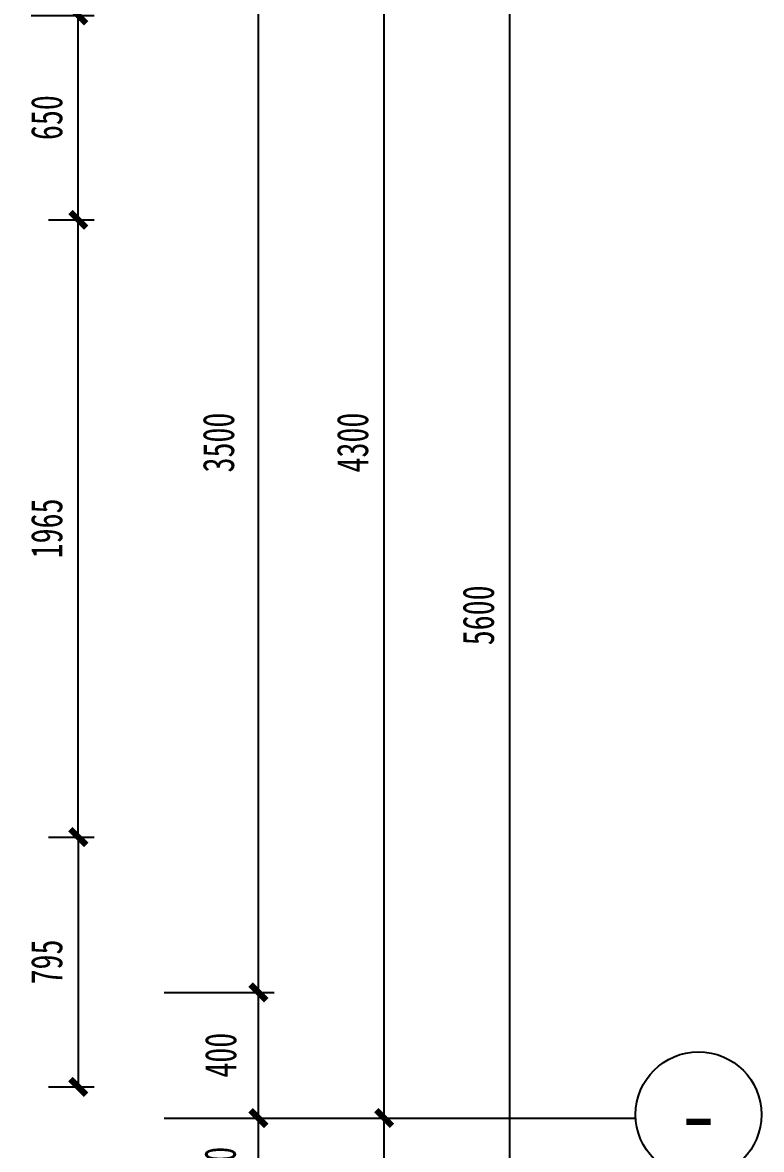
# Model space of a CAD drawing. Header units: millimetres. Extents: x -133666 to 880576, y -269375 to 86941.
# Drawn here: x -30523 to -28173, y -150167 to -146580 of the extents above; entities that cross this region are included whole.
import ezdxf
from ezdxf.enums import TextEntityAlignment as Align

# ---------------------------------------------------------------- set-up
doc = ezdxf.new("R2010")
doc.units = ezdxf.units.MM
doc.header["$LTSCALE"] = 1000
doc.linetypes.add('CENTER', pattern=[50.8, 31.75, -6.35, 6.35, -6.35])
doc.layers.get('0').update_dxf_attribs({"linetype": 'CONTINUOUS'})
doc.layers.get('Defpoints').update_dxf_attribs({"color": 6, "linetype": 'CONTINUOUS'})
for name, color, linetype in [('A-轴号', 4, 'CONTINUOUS'), ('A-轴线', 8, 'CENTER'), ('P-家具尺寸', 5, 'CONTINUOUS'), ('W-尺寸', 5, 'CONTINUOUS')]:
    doc.layers.add(name, color=color, linetype=linetype)
doc.styles.add('DIM', font='', dxfattribs={"width": 0.7})
doc.styles.add('NAME-1', font='simhei.ttf')
doc.styles.get('DIM').set_extended_font_data('SimSun')
doc.dimstyles.new('50', dxfattribs={"dimscale": 50, "dimtxt": 2, "dimasz": 1, "dimexe": 1, "dimexo": 1, "dimgap": 1, "dimtad": 1, "dimdec": 0, "dimzin": 0, "dimdsep": 46, "dimtxsty": 'DIM', "dimblk": 'ARCHTICK', "dimcen": 0, "dimclrd": 5, "dimclre": 5, "dimclrt": 35, "dimadec": 0, "dimazin": 0, "dimtfac": 0.5, "dimtdec": 0, "dimtix": 1, "dimtmove": 2, "dimatfit": 2, "dimldrblk": 'A', "dimfxl": 0, "dimtolj": 1, "dimtzin": 0, "dimlwd": -1, "dimlwe": -1, "dimarcsym": 0})

# ---------------------------------------------------------------- blocks, each defined once
blk = doc.blocks.new('_ArchTick')
at = {"color": 0, "linetype": 'ByBlock', "const_width": 0.4}
blk.add_lwpolyline([(-0.5, -0.5), (0.5, 0.5)], dxfattribs=at)
blk = doc.blocks.new('*D526')
at = {"layer": 'Defpoints', "color": 0, "transparency": 16777216}
for p in [(-30172.5, -150066.6), (-29372.5, -150066.6), (-30172.5, -151166.6)]:
    blk.add_point(p, dxfattribs=at)
at = {"layer": 'W-尺寸', "color": 5, "transparency": 16777216}
for p, q in [((-29672.5, -150066.6), (-29322.5, -150066.6)), ((-29372.5, -151166.6), (-29372.5, -150066.6)), ((-29672.5, -151166.6), (-29322.5, -151166.6))]:
    blk.add_line(p, q, dxfattribs=at)
at = {"layer": 'W-尺寸', "color": 5, "transparency": 16777216, "xscale": 50, "yscale": 50, "zscale": 50}
for p, rotation in [((-29372.5, -150066.6), 90), ((-29372.5, -151166.6), 270)]:
    blk.add_blockref('_ArchTick', p, dxfattribs=dict(at, rotation=rotation))
at = {"layer": 'W-尺寸', "color": 35, "transparency": 16777216, "insert": (-29472.5, -150616.6), "char_height": 100, "attachment_point": 5, "rotation": 90, "style": 'DIM'}
blk.add_mtext('\\A1;1100', dxfattribs=at)
blk = doc.blocks.new('A')
for p, q in [((-1.435, 1.148), (-1.09, 1.437)), ((-1.09, 1.437), (0, 0)), ((-1.435, 1.148), (-0.369, 0)), ((-0.369, 0), (-2.127, 0)), ((-1.435, -1.148), (-0.369, 0)), ((-1.09, -1.437), (0, 0)), ((-1.435, -1.148), (-1.09, -1.437))]:
    blk.add_line(p, q)
for points in [[(-1.435, 1.148), (-1.09, 1.437), (-0.369, 0), (0, 0)], [(-1.435, -1.148), (-1.09, -1.437), (-0.369, 0), (0, 0)]]:
    blk.add_solid(points)
blk = doc.blocks.new('*D527')
at = {"layer": 'Defpoints', "color": 0, "transparency": 16777216}
for p in [(-30172.5, -145766.6), (-29372.5, -145766.6), (-30172.5, -150066.6)]:
    blk.add_point(p, dxfattribs=at)
at = {"layer": 'W-尺寸', "color": 5, "transparency": 16777216}
for p, q in [((-29672.5, -145766.6), (-29322.5, -145766.6)), ((-29372.5, -150066.6), (-29372.5, -145766.6)), ((-29672.5, -150066.6), (-29322.5, -150066.6))]:
    blk.add_line(p, q, dxfattribs=at)
at = {"layer": 'W-尺寸', "color": 5, "transparency": 16777216, "xscale": 50, "yscale": 50, "zscale": 50}
for p, rotation in [((-29372.5, -145766.6), 90), ((-29372.5, -150066.6), 270)]:
    blk.add_blockref('_ArchTick', p, dxfattribs=dict(at, rotation=rotation))
at = {"layer": 'W-尺寸', "color": 35, "transparency": 16777216, "insert": (-29472.5, -147916.6), "char_height": 100, "attachment_point": 5, "rotation": 90, "style": 'DIM'}
blk.add_mtext('\\A1;4300', dxfattribs=at)
blk = doc.blocks.new('*D528')
at = {"layer": 'Defpoints', "color": 0, "transparency": 16777216}
for p in [(-29872.5, -145666.6), (-28972.5, -145666.6), (-29772.5, -151266.6)]:
    blk.add_point(p, dxfattribs=at)
at = {"layer": 'W-尺寸', "color": 5, "transparency": 16777216}
for p, q in [((-29272.5, -145666.6), (-28922.5, -145666.6)), ((-28972.5, -151266.6), (-28972.5, -145666.6)), ((-29272.5, -151266.6), (-28922.5, -151266.6))]:
    blk.add_line(p, q, dxfattribs=at)
at = {"layer": 'W-尺寸', "color": 5, "transparency": 16777216, "xscale": 50, "yscale": 50, "zscale": 50}
for p, rotation in [((-28972.5, -145666.6), 90), ((-28972.5, -151266.6), 270)]:
    blk.add_blockref('_ArchTick', p, dxfattribs=dict(at, rotation=rotation))
at = {"layer": 'W-尺寸', "color": 35, "transparency": 16777216, "insert": (-29072.5, -148466.6), "char_height": 100, "attachment_point": 5, "rotation": 90, "style": 'DIM'}
blk.add_mtext('\\A1;5600', dxfattribs=at)
blk = doc.blocks.new('*D531')
at = {"layer": 'Defpoints', "color": 0, "transparency": 16777216}
for p in [(-30304.1, -149666.6), (-29772.5, -149666.6), (-30304.1, -150066.6)]:
    blk.add_point(p, dxfattribs=at)
at = {"layer": 'W-尺寸', "color": 5, "transparency": 16777216}
for p, q in [((-30072.5, -149666.6), (-29722.5, -149666.6)), ((-29772.5, -150066.6), (-29772.5, -149666.6)), ((-30072.5, -150066.6), (-29722.5, -150066.6))]:
    blk.add_line(p, q, dxfattribs=at)
at = {"layer": 'W-尺寸', "color": 5, "transparency": 16777216, "xscale": 50, "yscale": 50, "zscale": 50}
for p, rotation in [((-29772.5, -149666.6), 90), ((-29772.5, -150066.6), 270)]:
    blk.add_blockref('_ArchTick', p, dxfattribs=dict(at, rotation=rotation))
at = {"layer": 'W-尺寸', "color": 35, "transparency": 16777216, "insert": (-29892.1, -149866.6), "char_height": 100, "attachment_point": 5, "rotation": 90, "style": 'DIM'}
blk.add_mtext('\\A1;400', dxfattribs=at)
blk = doc.blocks.new('*D532')
at = {"layer": 'Defpoints', "color": 0, "transparency": 16777216}
for p in [(-30304.1, -150066.6), (-29772.5, -150066.6), (-30304.1, -150416.6)]:
    blk.add_point(p, dxfattribs=at)
at = {"layer": 'W-尺寸', "color": 5, "transparency": 16777216}
for p, q in [((-30072.5, -150066.6), (-29722.5, -150066.6)), ((-29772.5, -150416.6), (-29772.5, -150066.6)), ((-30072.5, -150416.6), (-29722.5, -150416.6))]:
    blk.add_line(p, q, dxfattribs=at)
at = {"layer": 'W-尺寸', "color": 5, "transparency": 16777216, "xscale": 50, "yscale": 50, "zscale": 50}
for p, rotation in [((-29772.5, -150066.6), 90), ((-29772.5, -150416.6), 270)]:
    blk.add_blockref('_ArchTick', p, dxfattribs=dict(at, rotation=rotation))
at = {"layer": 'W-尺寸', "color": 35, "transparency": 16777216, "insert": (-29893.6, -150229.6), "char_height": 100, "attachment_point": 5, "rotation": 90, "style": 'DIM'}
blk.add_mtext('\\A1;350', dxfattribs=at)
blk = doc.blocks.new('*D534')
at = {"layer": 'Defpoints', "color": 0, "transparency": 16777216}
for p in [(-30304.1, -146166.6), (-29772.5, -146166.6), (-30304.1, -149666.6)]:
    blk.add_point(p, dxfattribs=at)
at = {"layer": 'W-尺寸', "color": 5, "transparency": 16777216}
for p, q in [((-30072.5, -146166.6), (-29722.5, -146166.6)), ((-29772.5, -149666.6), (-29772.5, -146166.6)), ((-30072.5, -149666.6), (-29722.5, -149666.6))]:
    blk.add_line(p, q, dxfattribs=at)
at = {"layer": 'W-尺寸', "color": 5, "transparency": 16777216, "xscale": 50, "yscale": 50, "zscale": 50}
for p, rotation in [((-29772.5, -146166.6), 90), ((-29772.5, -149666.6), 270)]:
    blk.add_blockref('_ArchTick', p, dxfattribs=dict(at, rotation=rotation))
at = {"layer": 'W-尺寸', "color": 35, "transparency": 16777216, "insert": (-29898.9, -147916.6), "char_height": 100, "attachment_point": 5, "rotation": 90, "style": 'DIM'}
blk.add_mtext('\\A1;3500', dxfattribs=at)
blk = doc.blocks.new('轴号')
at = {"color": 4}
blk.add_circle((4, 0), 4, dxfattribs=at)
at = {"color": 2, "style": 'NAME-1'}
blk.add_attdef('1', text='', height=4, dxfattribs=at).set_placement((4, 0), align=Align.MIDDLE)
blk = doc.blocks.new('*D637')
at = {"layer": 'Defpoints', "color": 0, "ltscale": 0.15, "transparency": 16777216}
for p in [(-30490, -149172.3), (-30490, -149967.6), (-30345.3, -149967.6)]:
    blk.add_point(p, dxfattribs=at)
at = {"layer": 'P-家具尺寸', "color": 5, "ltscale": 0.15, "transparency": 16777216}
for p, q in [((-30440, -149172.3), (-30295.3, -149172.3)), ((-30345.3, -149172.3), (-30345.3, -149967.6)), ((-30440, -149967.6), (-30295.3, -149967.6))]:
    blk.add_line(p, q, dxfattribs=at)
at = {"layer": 'P-家具尺寸', "color": 5, "ltscale": 0.15, "transparency": 16777216, "xscale": 50, "yscale": 50, "zscale": 50}
for p, rotation in [((-30345.3, -149172.3), 90), ((-30345.3, -149967.6), 270)]:
    blk.add_blockref('_ArchTick', p, dxfattribs=dict(at, rotation=rotation))
at = {"layer": 'P-家具尺寸', "color": 35, "ltscale": 0.15, "transparency": 16777216, "insert": (-30445.3, -149569.9), "char_height": 100, "attachment_point": 5, "rotation": 90, "style": 'DIM'}
blk.add_mtext('\\A1;795', dxfattribs=at)
blk = doc.blocks.new('*D638')
at = {"layer": 'Defpoints', "color": 0, "ltscale": 0.15, "transparency": 16777216}
for p in [(-30490, -147207.7), (-30345.3, -147207.7), (-30490, -149172.3)]:
    blk.add_point(p, dxfattribs=at)
at = {"layer": 'P-家具尺寸', "color": 5, "ltscale": 0.15, "transparency": 16777216}
for p, q in [((-30440, -147207.7), (-30295.3, -147207.7)), ((-30345.3, -149172.3), (-30345.3, -147207.7)), ((-30440, -149172.3), (-30295.3, -149172.3))]:
    blk.add_line(p, q, dxfattribs=at)
at = {"layer": 'P-家具尺寸', "color": 5, "ltscale": 0.15, "transparency": 16777216, "xscale": 50, "yscale": 50, "zscale": 50}
for p, rotation in [((-30345.3, -147207.7), 90), ((-30345.3, -149172.3), 270)]:
    blk.add_blockref('_ArchTick', p, dxfattribs=dict(at, rotation=rotation))
at = {"layer": 'P-家具尺寸', "color": 35, "ltscale": 0.15, "transparency": 16777216, "insert": (-30445.3, -148190), "char_height": 100, "attachment_point": 5, "rotation": 90, "style": 'DIM'}
blk.add_mtext('\\A1;1965', dxfattribs=at)
blk = doc.blocks.new('*D639')
at = {"layer": 'Defpoints', "color": 0, "ltscale": 0.15, "transparency": 16777216}
for p in [(-31305.7, -146557.2), (-30345.3, -146557.2), (-30490, -147207.7)]:
    blk.add_point(p, dxfattribs=at)
at = {"layer": 'P-家具尺寸', "color": 5, "ltscale": 0.15, "transparency": 16777216}
for p, q in [((-30495.3, -146557.2), (-30295.3, -146557.2)), ((-30345.3, -147207.7), (-30345.3, -146557.2)), ((-30440, -147207.7), (-30295.3, -147207.7))]:
    blk.add_line(p, q, dxfattribs=at)
at = {"layer": 'P-家具尺寸', "color": 5, "ltscale": 0.15, "transparency": 16777216, "xscale": 50, "yscale": 50, "zscale": 50}
for p, rotation in [((-30345.3, -146557.2), 90), ((-30345.3, -147207.7), 270)]:
    blk.add_blockref('_ArchTick', p, dxfattribs=dict(at, rotation=rotation))
at = {"layer": 'P-家具尺寸', "color": 35, "ltscale": 0.15, "transparency": 16777216, "insert": (-30445.3, -146882.5), "char_height": 100, "attachment_point": 5, "rotation": 90, "style": 'DIM'}
blk.add_mtext('\\A1;650', dxfattribs=at)

msp = doc.modelspace()

# ---------------------------------------------------------------- linework, layer by layer
at = {"layer": 'A-轴线'}
msp.add_line((-30072.5, -150066.6), (-28572.5, -150066.6), dxfattribs=at)

# ---------------------------------------------------------------- block references
at = {"layer": 'A-轴号', "color": 4, "ltscale": 20, "xscale": 50, "yscale": 50, "zscale": 50}
msp.add_blockref('轴号', (-28572.8, -150055.6), dxfattribs=at).add_auto_attribs({'1': '-'})

# ---------------------------------------------------------------- dimensions: what is measured, and where the dimension line sits
at = {"layer": 'P-家具尺寸', "color": 0, "ltscale": 0.15}
for base, p1, p2, picture, middle in [((-30345.2536, -146557.2444), (-30490.0207, -147207.7043), (-31305.6985, -146557.2444), '*D639', (-30445.2536, -146882.4743)), ((-30345.3, -147207.7), (-30490, -149172.3), (-30490, -147207.7), '*D638', (-30445.3, -148190)), ((-30345.3, -149967.6), (-30490, -149172.3), (-30490, -149967.6), '*D637', (-30445.3, -149569.9))]:
    dim = msp.add_linear_dim(base=base, p1=p1, p2=p2, angle=90, dimstyle='50', override={"dimfxl": 3}, dxfattribs=at)
    dim.commit()
    dim.dimension.update_dxf_attribs({"geometry": picture, "text_midpoint": middle})
at = {"layer": 'W-尺寸'}
for base, p1, p2, picture, middle in [((-28972.5, -145666.6), (-29772.5, -151266.6), (-29872.5, -145666.6), '*D528', (-29072.5, -148466.6)), ((-29372.5, -145766.6), (-30172.5, -150066.6), (-30172.5, -145766.6), '*D527', (-29472.5, -147916.6)), ((-29372.5, -150066.6), (-30172.5, -151166.6), (-30172.5, -150066.6), '*D526', (-29472.5, -150616.6))]:
    dim = msp.add_linear_dim(base=base, p1=p1, p2=p2, angle=90, dimstyle='50', dxfattribs=at)
    dim.commit()
    dim.dimension.update_dxf_attribs({"geometry": picture, "text_midpoint": middle})
for base, p1, p2, picture, middle in [((-29772.5, -146166.6), (-30304.1, -149666.6), (-30304.1, -146166.6), '*D534', (-29898.9, -147916.6)), ((-29772.5, -149666.6), (-30304.1, -150066.6), (-30304.1, -149666.6), '*D531', (-29892.1, -149866.6)), ((-29772.5, -150066.6), (-30304.1, -150416.6), (-30304.1, -150066.6), '*D532', (-29893.6, -150229.6))]:
    dim = msp.add_linear_dim(base=base, p1=p1, p2=p2, angle=90, dimstyle='50', dxfattribs=at)
    dim.commit()
    dim.dimension.update_dxf_attribs({"geometry": picture, "text_midpoint": middle, "dimtype": 160})

doc.saveas('drawing.dxf')
